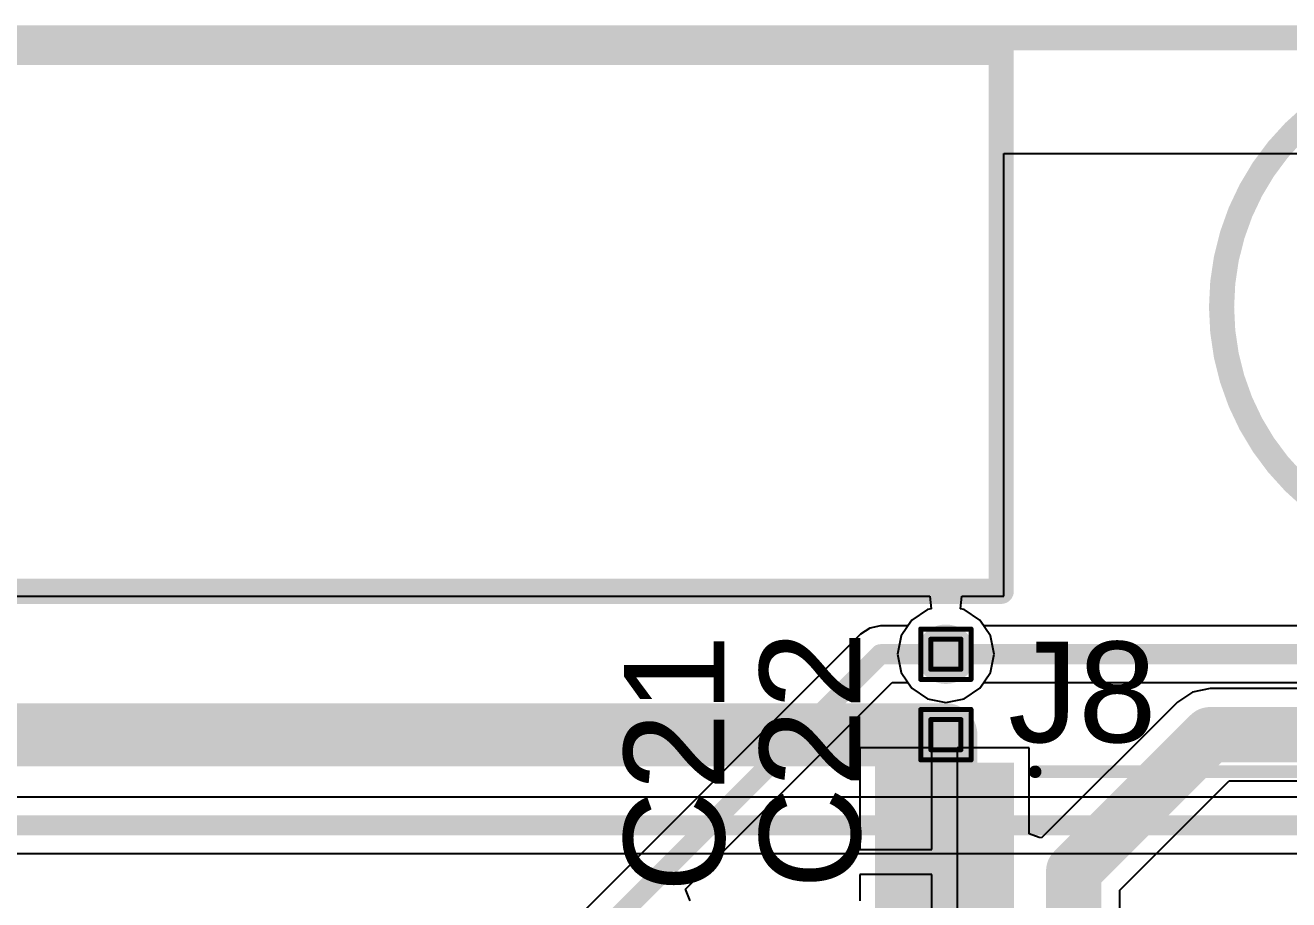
# Model space of a CAD drawing. Header units: inches. Extents: x -8 to 210, y -39 to 109.
# Drawn here: x 21.95 to 34.7, y 53.78 to 62.61 of the extents above; entities that cross this region are included whole.
import ezdxf

# ---------------------------------------------------------------- set-up
doc = ezdxf.new("R2010")
doc.units = ezdxf.units.IN
for name, color, linetype in [('Bottom Layer', 5, 'Continuous'), ('Dimension', 6, 'Continuous'), ('Drill Drawing', 1, 'Continuous'), ('Top Board_outline-Bottom 3D Body', 216, 'Continuous'), ('Top Layer', 1, 'Continuous'), ('Top Overlay', 2, 'Continuous'), ('Top Paste', 8, 'Continuous'), ('Top Solder', 216, 'Continuous'), ('Via Holes', 16, 'Continuous')]:
    doc.layers.add(name, color=color, linetype=linetype)
doc.styles.add('Arial', font='', dxfattribs={"height": 0.2})
doc.styles.get('Arial').set_extended_font_data('Arial')

# ---------------------------------------------------------------- blocks, each defined once
blk = doc.blocks.new('V________T______87')
at = {"layer": 'Top Layer'}
for points in [[(-4.4, 2.162), (-3.2, 2.162), (-3.2, 0.362), (-4.4, 0.362)], [(3.2, 2.162), (4.4, 2.162), (4.4, 0.362), (3.2, 0.362)], [(-2.75, -0.462), (-2.25, -0.462), (-2.25, -2.062), (-2.75, -2.062)], [(-1.75, -0.462), (-1.25, -0.462), (-1.25, -2.062), (-1.75, -2.062)], [(-0.75, -0.462), (-0.25, -0.462), (-0.25, -2.062), (-0.75, -2.062)], [(0.25, -0.462), (0.75, -0.462), (0.75, -2.062), (0.25, -2.062)], [(1.25, -0.462), (1.75, -0.462), (1.75, -2.062), (1.25, -2.062)], [(2.25, -0.462), (2.75, -0.462), (2.75, -2.062), (2.25, -2.062)]]:
    blk.add_hatch(color=1, dxfattribs=at).paths.add_polyline_path(points)
at = {"layer": 'Top Paste'}
for points in [[(-4.4, 2.162), (-3.2, 2.162), (-3.2, 0.362), (-4.4, 0.362)], [(3.2, 2.162), (4.4, 2.162), (4.4, 0.362), (3.2, 0.362)], [(-2.75, -0.462), (-2.25, -0.462), (-2.25, -2.062), (-2.75, -2.062)], [(-1.75, -0.462), (-1.25, -0.462), (-1.25, -2.062), (-1.75, -2.062)], [(-0.75, -0.462), (-0.25, -0.462), (-0.25, -2.062), (-0.75, -2.062)], [(0.25, -0.462), (0.75, -0.462), (0.75, -2.062), (0.25, -2.062)], [(1.25, -0.462), (1.75, -0.462), (1.75, -2.062), (1.25, -2.062)], [(2.25, -0.462), (2.75, -0.462), (2.75, -2.062), (2.25, -2.062)]]:
    blk.add_hatch(color=8, dxfattribs=at).paths.add_polyline_path(points)
at = {"layer": 'Top Solder'}
for points in [[(-4.502, 2.264), (-3.098, 2.264), (-3.098, 0.261), (-4.502, 0.261)], [(3.098, 2.264), (4.502, 2.264), (4.502, 0.261), (3.098, 0.261)], [(-2.852, -0.361), (-2.148, -0.361), (-2.148, -2.164), (-2.852, -2.164)], [(-1.852, -0.361), (-1.148, -0.361), (-1.148, -2.164), (-1.852, -2.164)], [(-0.852, -0.361), (-0.148, -0.361), (-0.148, -2.164), (-0.852, -2.164)], [(0.148, -0.361), (0.852, -0.361), (0.852, -2.164), (0.148, -2.164)], [(1.148, -0.361), (1.852, -0.361), (1.852, -2.164), (1.148, -2.164)], [(2.148, -0.361), (2.852, -0.361), (2.852, -2.164), (2.148, -2.164)]]:
    blk.add_hatch(color=216, dxfattribs=at).paths.add_polyline_path(points)
at = {"layer": 'Top Overlay'}
for points in [[(-2.884, 2.173, 0.127, 0.127, 0), (2.932, 2.173, 0.127, 0.127, 0)], [(-4.059, -1.15, 0.127, 0.127, 0), (-4.059, -0.12, 0.127, 0.127, 0)], [(4.059, -1.15, 0.127, 0.127, 0), (4.059, -0.12, 0.127, 0.127, 0)], [(-4.059, -1.15, 0.127, 0.127, 0), (-3.08, -1.15, 0.127, 0.127, 0)], [(3.08, -1.15, 0.127, 0.127, 0), (4.059, -1.15, 0.127, 0.127, 0)], [(-3.15, -1.422, 0.127, 0.127, 0), (-3.023, -1.549, 0.127, 0.127, 0)], [(-3.15, -1.676, 0.127, 0.127, 0), (-3.15, -1.422, 0.127, 0.127, 0)], [(-3.15, -1.676, 0.127, 0.127, 0), (-3.023, -1.549, 0.127, 0.127, 0)]]:
    blk.add_lwpolyline(points, format="xyseb", dxfattribs=at)
for points in [[(-2.916, 2.173, 0.0635, 0.0635, 1), (-2.853, 2.173, 0.0635, 0.0635, 1)], [(2.9, 2.173, 0.0635, 0.0635, 1), (2.964, 2.173, 0.0635, 0.0635, 1)], [(-4.091, -0.12, 0.0635, 0.0635, 1), (-4.027, -0.12, 0.0635, 0.0635, 1)], [(4.027, -0.12, 0.0635, 0.0635, 1), (4.091, -0.12, 0.0635, 0.0635, 1)], [(-4.091, -1.15, 0.0635, 0.0635, 1), (-4.027, -1.15, 0.0635, 0.0635, 1)], [(-4.091, -1.15, 0.0635, 0.0635, 1), (-4.027, -1.15, 0.0635, 0.0635, 1)], [(-3.112, -1.15, 0.0635, 0.0635, 1), (-3.049, -1.15, 0.0635, 0.0635, 1)], [(3.049, -1.15, 0.0635, 0.0635, 1), (3.112, -1.15, 0.0635, 0.0635, 1)], [(4.027, -1.15, 0.0635, 0.0635, 1), (4.091, -1.15, 0.0635, 0.0635, 1)], [(4.027, -1.15, 0.0635, 0.0635, 1), (4.091, -1.15, 0.0635, 0.0635, 1)], [(-3.181, -1.422, 0.0635, 0.0635, 1), (-3.118, -1.422, 0.0635, 0.0635, 1)], [(-3.181, -1.422, 0.0635, 0.0635, 1), (-3.118, -1.422, 0.0635, 0.0635, 1)], [(-3.054, -1.549, 0.0635, 0.0635, 1), (-2.991, -1.549, 0.0635, 0.0635, 1)], [(-3.054, -1.549, 0.0635, 0.0635, 1), (-2.991, -1.549, 0.0635, 0.0635, 1)], [(-3.181, -1.676, 0.0635, 0.0635, 1), (-3.118, -1.676, 0.0635, 0.0635, 1)], [(-3.181, -1.676, 0.0635, 0.0635, 1), (-3.118, -1.676, 0.0635, 0.0635, 1)]]:
    blk.add_lwpolyline(points, format="xyseb", close=True, dxfattribs=at)

msp = doc.modelspace()

# ---------------------------------------------------------------- hatches: boundary and pattern name
at = {"layer": 'Bottom Layer'}
h = msp.add_hatch(color=5, dxfattribs=at)
edge = h.paths.add_edge_path()
edge.add_arc((31.242, 56.261), 0.3, 0, 360)
h = msp.add_hatch(color=5, dxfattribs=at)
edge = h.paths.add_edge_path()
edge.add_arc((31.242, 55.448), 0.3, 0, 360)
at = {"layer": 'Top Layer'}
h = msp.add_hatch(color=1, dxfattribs=at)
edge = h.paths.add_edge_path()
edge.add_arc((31.242, 56.261), 0.3, 0, 360)
h = msp.add_hatch(color=1, dxfattribs=at)
edge = h.paths.add_edge_path()
edge.add_arc((31.242, 55.448), 0.3, 0, 360)
at = {"layer": 'Via Holes'}
h = msp.add_hatch(color=7, dxfattribs=at)
edge = h.paths.add_edge_path()
edge.add_arc((31.242, 56.261), 0.15, 0, 360)
h = msp.add_hatch(color=7, dxfattribs=at)
edge = h.paths.add_edge_path()
edge.add_arc((31.242, 55.448), 0.15, 0, 360)

# ---------------------------------------------------------------- linework, layer by layer
at = {"layer": 'Bottom Layer'}
for p, q in [((31.826, 56.846), (31.826, 61.316)), ((31.826, 61.316), (60.858, 61.316)), ((1.143, 56.846), (31.081, 56.846)), ((31.081, 56.846), (31.093, 56.719)), ((31.391, 56.719), (31.403, 56.846)), ((31.403, 56.846), (31.826, 56.846)), ((31.056, 56.711), (30.898, 56.605)), ((31.093, 56.719), (31.056, 56.711)), ((31.428, 56.711), (31.391, 56.719)), ((31.586, 56.605), (31.428, 56.711)), ((30.898, 56.605), (30.792, 56.447)), ((31.626, 56.546), (31.586, 56.605)), ((44.507, 56.546), (31.626, 56.546)), ((30.792, 56.447), (30.755, 56.261)), ((30.755, 56.261), (30.792, 56.075)), ((30.792, 56.075), (30.898, 55.917)), ((30.898, 55.917), (31.056, 55.811)), ((31.428, 55.811), (31.586, 55.917)), ((31.586, 55.917), (31.626, 55.976)), ((31.626, 55.976), (35.236, 55.976)), ((31.056, 55.811), (31.242, 55.774)), ((31.242, 55.774), (31.428, 55.811)), ((36.093, 54.819), (10.795, 54.819)), ((10.913, 54.249), (35.975, 54.249))]:
    msp.add_line(p, q, dxfattribs=at)
for points in [[(31.217, 56.286, 0.203, 0.203, 0), (31.242, 56.261, 0.203, 0.203, 0)], [(31.242, 56.261, 0.203, 0.203, 0), (47.955, 56.261, 0.203, 0.203, 0)], [(18.796, 55.448, 0.635, 0.635, 0), (31.242, 55.448, 0.635, 0.635, 0)], [(10.795, 54.534, 0.203, 0.203, 0), (36.093, 54.534, 0.203, 0.203, 0)]]:
    msp.add_lwpolyline(points, format="xyseb", dxfattribs=at)
for points in [[(31.166, 56.286, 0.102, 0.102, 1), (31.267, 56.286, 0.102, 0.102, 1)], [(31.191, 56.261, 0.102, 0.102, 1), (31.293, 56.261, 0.102, 0.102, 1)], [(31.191, 56.261, 0.102, 0.102, 1), (31.293, 56.261, 0.102, 0.102, 1)], [(31.083, 55.448, 0.318, 0.318, 1), (31.401, 55.448, 0.318, 0.318, 1)]]:
    msp.add_lwpolyline(points, format="xyseb", close=True, dxfattribs=at)
at = {"layer": 'Dimension'}
for points in [[(39.025, 59.766, 0.254, 0.254, 1), (34.025, 59.766, 0.254, 0.254, 1)], [(33.962, 59.766, 0.127, 0.127, 1), (34.089, 59.766, 0.127, 0.127, 1)]]:
    msp.add_lwpolyline(points, format="xyseb", close=True, dxfattribs=at)
at = {"layer": 'Drill Drawing'}
for points in [[(30.988, 56.515, 0.0508, 0.0508, 0), (31.496, 56.515, 0.0508, 0.0508, 0)], [(30.988, 56.007, 0.0508, 0.0508, 0), (30.988, 56.515, 0.0508, 0.0508, 0)], [(31.496, 56.007, 0.0508, 0.0508, 0), (31.496, 56.515, 0.0508, 0.0508, 0)], [(31.09, 56.413, 0.0508, 0.0508, 0), (31.394, 56.413, 0.0508, 0.0508, 0)], [(31.09, 56.109, 0.0508, 0.0508, 0), (31.09, 56.413, 0.0508, 0.0508, 0)], [(31.394, 56.109, 0.0508, 0.0508, 0), (31.394, 56.413, 0.0508, 0.0508, 0)], [(31.09, 56.109, 0.0508, 0.0508, 0), (31.394, 56.109, 0.0508, 0.0508, 0)], [(30.988, 56.007, 0.0508, 0.0508, 0), (31.496, 56.007, 0.0508, 0.0508, 0)], [(30.988, 55.702, 0.0508, 0.0508, 0), (31.496, 55.702, 0.0508, 0.0508, 0)], [(30.988, 55.194, 0.0508, 0.0508, 0), (30.988, 55.702, 0.0508, 0.0508, 0)], [(31.09, 55.601, 0.0508, 0.0508, 0), (31.394, 55.601, 0.0508, 0.0508, 0)], [(31.09, 55.296, 0.0508, 0.0508, 0), (31.09, 55.601, 0.0508, 0.0508, 0)], [(31.394, 55.296, 0.0508, 0.0508, 0), (31.394, 55.601, 0.0508, 0.0508, 0)], [(31.496, 55.194, 0.0508, 0.0508, 0), (31.496, 55.702, 0.0508, 0.0508, 0)], [(31.09, 55.296, 0.0508, 0.0508, 0), (31.394, 55.296, 0.0508, 0.0508, 0)], [(30.988, 55.194, 0.0508, 0.0508, 0), (31.496, 55.194, 0.0508, 0.0508, 0)]]:
    msp.add_lwpolyline(points, format="xyseb", dxfattribs=at)
for points in [[(30.975, 56.515, 0.0254, 0.0254, 1), (31.001, 56.515, 0.0254, 0.0254, 1)], [(30.975, 56.515, 0.0254, 0.0254, 1), (31.001, 56.515, 0.0254, 0.0254, 1)], [(31.483, 56.515, 0.0254, 0.0254, 1), (31.509, 56.515, 0.0254, 0.0254, 1)], [(31.483, 56.515, 0.0254, 0.0254, 1), (31.509, 56.515, 0.0254, 0.0254, 1)], [(31.077, 56.413, 0.0254, 0.0254, 1), (31.102, 56.413, 0.0254, 0.0254, 1)], [(31.077, 56.413, 0.0254, 0.0254, 1), (31.102, 56.413, 0.0254, 0.0254, 1)], [(31.382, 56.413, 0.0254, 0.0254, 1), (31.407, 56.413, 0.0254, 0.0254, 1)], [(31.382, 56.413, 0.0254, 0.0254, 1), (31.407, 56.413, 0.0254, 0.0254, 1)], [(31.077, 56.109, 0.0254, 0.0254, 1), (31.102, 56.109, 0.0254, 0.0254, 1)], [(31.077, 56.109, 0.0254, 0.0254, 1), (31.102, 56.109, 0.0254, 0.0254, 1)], [(31.382, 56.109, 0.0254, 0.0254, 1), (31.407, 56.109, 0.0254, 0.0254, 1)], [(31.382, 56.109, 0.0254, 0.0254, 1), (31.407, 56.109, 0.0254, 0.0254, 1)], [(30.975, 56.007, 0.0254, 0.0254, 1), (31.001, 56.007, 0.0254, 0.0254, 1)], [(30.975, 56.007, 0.0254, 0.0254, 1), (31.001, 56.007, 0.0254, 0.0254, 1)], [(31.483, 56.007, 0.0254, 0.0254, 1), (31.509, 56.007, 0.0254, 0.0254, 1)], [(31.483, 56.007, 0.0254, 0.0254, 1), (31.509, 56.007, 0.0254, 0.0254, 1)], [(30.975, 55.702, 0.0254, 0.0254, 1), (31.001, 55.702, 0.0254, 0.0254, 1)], [(30.975, 55.702, 0.0254, 0.0254, 1), (31.001, 55.702, 0.0254, 0.0254, 1)], [(31.077, 55.601, 0.0254, 0.0254, 1), (31.102, 55.601, 0.0254, 0.0254, 1)], [(31.077, 55.601, 0.0254, 0.0254, 1), (31.102, 55.601, 0.0254, 0.0254, 1)], [(31.382, 55.601, 0.0254, 0.0254, 1), (31.407, 55.601, 0.0254, 0.0254, 1)], [(31.382, 55.601, 0.0254, 0.0254, 1), (31.407, 55.601, 0.0254, 0.0254, 1)], [(31.483, 55.702, 0.0254, 0.0254, 1), (31.509, 55.702, 0.0254, 0.0254, 1)], [(31.483, 55.702, 0.0254, 0.0254, 1), (31.509, 55.702, 0.0254, 0.0254, 1)], [(31.077, 55.296, 0.0254, 0.0254, 1), (31.102, 55.296, 0.0254, 0.0254, 1)], [(31.077, 55.296, 0.0254, 0.0254, 1), (31.102, 55.296, 0.0254, 0.0254, 1)], [(31.382, 55.296, 0.0254, 0.0254, 1), (31.407, 55.296, 0.0254, 0.0254, 1)], [(31.382, 55.296, 0.0254, 0.0254, 1), (31.407, 55.296, 0.0254, 0.0254, 1)], [(30.975, 55.194, 0.0254, 0.0254, 1), (31.001, 55.194, 0.0254, 0.0254, 1)], [(30.975, 55.194, 0.0254, 0.0254, 1), (31.001, 55.194, 0.0254, 0.0254, 1)], [(31.483, 55.194, 0.0254, 0.0254, 1), (31.509, 55.194, 0.0254, 0.0254, 1)], [(31.483, 55.194, 0.0254, 0.0254, 1), (31.509, 55.194, 0.0254, 0.0254, 1)]]:
    msp.add_lwpolyline(points, format="xyseb", close=True, dxfattribs=at)
at = {"layer": 'Top Board_outline-Bottom 3D Body'}
msp.add_lwpolyline([(0, 62.484, 0.254, 0.254, 0), (87.732, 62.484, 0.254, 0.254, 0)], format="xyseb", dxfattribs=at)
at = {"layer": 'Top Layer'}
for p, q in [((31.826, 56.846), (31.826, 61.316)), ((31.826, 61.316), (40.404, 61.316)), ((5.261, 56.846), (31.081, 56.846)), ((31.081, 56.846), (31.093, 56.719)), ((31.391, 56.719), (31.403, 56.846)), ((31.403, 56.846), (31.826, 56.846)), ((31.056, 56.711), (30.898, 56.605)), ((31.093, 56.719), (31.056, 56.711)), ((31.428, 56.711), (31.391, 56.719)), ((31.586, 56.605), (31.428, 56.711)), ((30.473, 56.524), (30.38, 56.462)), ((30.582, 56.546), (30.473, 56.524)), ((30.858, 56.546), (30.582, 56.546)), ((30.582, 56.546), (30.582, 56.546)), ((30.898, 56.605), (30.858, 56.546)), ((31.692, 56.447), (31.586, 56.605)), ((30.38, 56.462), (26.806, 52.888)), ((30.38, 56.462), (30.38, 56.462)), ((31.729, 56.261), (31.692, 56.447)), ((31.692, 56.075), (31.729, 56.261)), ((31.586, 55.917), (31.692, 56.075)), ((28.613, 53.889), (30.7, 55.976)), ((30.7, 55.976), (30.858, 55.976)), ((30.858, 55.976), (30.898, 55.917)), ((30.898, 55.917), (31.056, 55.811)), ((31.428, 55.811), (31.586, 55.917)), ((33.731, 55.879), (33.579, 55.778)), ((33.909, 55.914), (33.731, 55.879)), ((35.429, 55.914), (33.909, 55.914)), ((31.056, 55.811), (31.242, 55.774)), ((31.242, 55.774), (31.428, 55.811)), ((33.579, 55.778), (32.209, 54.407)), ((31.101, 55.317), (30.374, 55.317)), ((30.374, 55.317), (30.374, 54.29)), ((31.101, 54.29), (31.101, 55.317)), ((32.082, 55.317), (31.355, 55.317)), ((31.355, 55.317), (31.355, 54.163)), ((32.082, 54.449), (32.082, 55.317)), ((32.999, 53.879), (34.102, 54.982)), ((34.102, 54.982), (35.429, 54.982)), ((32.184, 54.409), (32.082, 54.449)), ((32.209, 54.407), (32.184, 54.409)), ((30.374, 54.29), (31.101, 54.29)), ((31.355, 54.163), (31.355, 53.009)), ((31.101, 54.036), (30.374, 54.036)), ((30.374, 54.036), (30.374, 53.772)), ((31.101, 53.009), (31.101, 54.036)), ((28.661, 53.772), (28.613, 53.889)), ((32.999, 52.809), (32.999, 53.879))]:
    msp.add_line(p, q, dxfattribs=at)
for points in [[(26.924, 52.603, 0.203, 0.203, 0), (30.582, 56.261, 0.203, 0.203, 0)], [(30.582, 56.261, 0.203, 0.203, 0), (31.242, 56.261, 0.203, 0.203, 0)], [(31.242, 54.177, 0.635, 0.635, 0), (31.242, 55.448, 0.635, 0.635, 0)], [(32.533, 54.072, 0.559, 0.559, 0), (33.909, 55.448, 0.559, 0.559, 0)], [(33.909, 55.448, 0.559, 0.559, 0), (35.535, 55.448, 0.559, 0.559, 0)], [(31.228, 54.163, 0.635, 0.635, 0), (31.242, 54.177, 0.635, 0.635, 0)], [(32.533, 51.643, 0.559, 0.559, 0), (32.533, 54.072, 0.559, 0.559, 0)]]:
    msp.add_lwpolyline(points, format="xyseb", dxfattribs=at)
for points in [[(30.531, 56.261, 0.102, 0.102, 1), (30.632, 56.261, 0.102, 0.102, 1)], [(30.531, 56.261, 0.102, 0.102, 1), (30.632, 56.261, 0.102, 0.102, 1)], [(31.191, 56.261, 0.102, 0.102, 1), (31.293, 56.261, 0.102, 0.102, 1)], [(31.083, 55.448, 0.318, 0.318, 1), (31.401, 55.448, 0.318, 0.318, 1)], [(33.769, 55.448, 0.279, 0.279, 1), (34.049, 55.448, 0.279, 0.279, 1)], [(33.769, 55.448, 0.279, 0.279, 1), (34.049, 55.448, 0.279, 0.279, 1)], [(31.069, 54.163, 0.318, 0.318, 1), (31.387, 54.163, 0.318, 0.318, 1)], [(31.083, 54.177, 0.318, 0.318, 1), (31.401, 54.177, 0.318, 0.318, 1)], [(31.083, 54.177, 0.318, 0.318, 1), (31.401, 54.177, 0.318, 0.318, 1)], [(32.393, 54.072, 0.279, 0.279, 1), (32.672, 54.072, 0.279, 0.279, 1)], [(32.393, 54.072, 0.279, 0.279, 1), (32.672, 54.072, 0.279, 0.279, 1)]]:
    msp.add_lwpolyline(points, format="xyseb", close=True, dxfattribs=at)
at = {"layer": 'Top Overlay'}
for points in [[(16.741, 62.338, 0.254, 0.254, 0), (31.775, 62.338, 0.254, 0.254, 0)], [(31.801, 56.896, 0.254, 0.254, 0), (31.801, 62.338, 0.254, 0.254, 0)], [(0.102, 56.896, 0.254, 0.254, 0), (31.801, 56.896, 0.254, 0.254, 0)]]:
    msp.add_lwpolyline(points, format="xyseb", dxfattribs=at)
for points in [[(31.712, 62.338, 0.127, 0.127, 1), (31.839, 62.338, 0.127, 0.127, 1)], [(31.737, 62.338, 0.127, 0.127, 1), (31.864, 62.338, 0.127, 0.127, 1)], [(31.737, 56.896, 0.127, 0.127, 1), (31.864, 56.896, 0.127, 0.127, 1)], [(31.737, 56.896, 0.127, 0.127, 1), (31.864, 56.896, 0.127, 0.127, 1)]]:
    msp.add_lwpolyline(points, format="xyseb", close=True, dxfattribs=at)

# ---------------------------------------------------------------- block references
msp.add_blockref('V________T______87', (35.028, 52.901))

# ---------------------------------------------------------------- texts
at = {"layer": 'Top Overlay', "style": 'Arial'}
for s, p in [('C21', (29.007, 53.857)), ('C22', (30.378, 53.891))]:
    msp.add_text(s, height=1.016, rotation=90, dxfattribs=at).set_placement(p)
msp.add_text('J8', height=1.016, dxfattribs=at).set_placement((31.869, 55.372))

doc.saveas('drawing.dxf')
